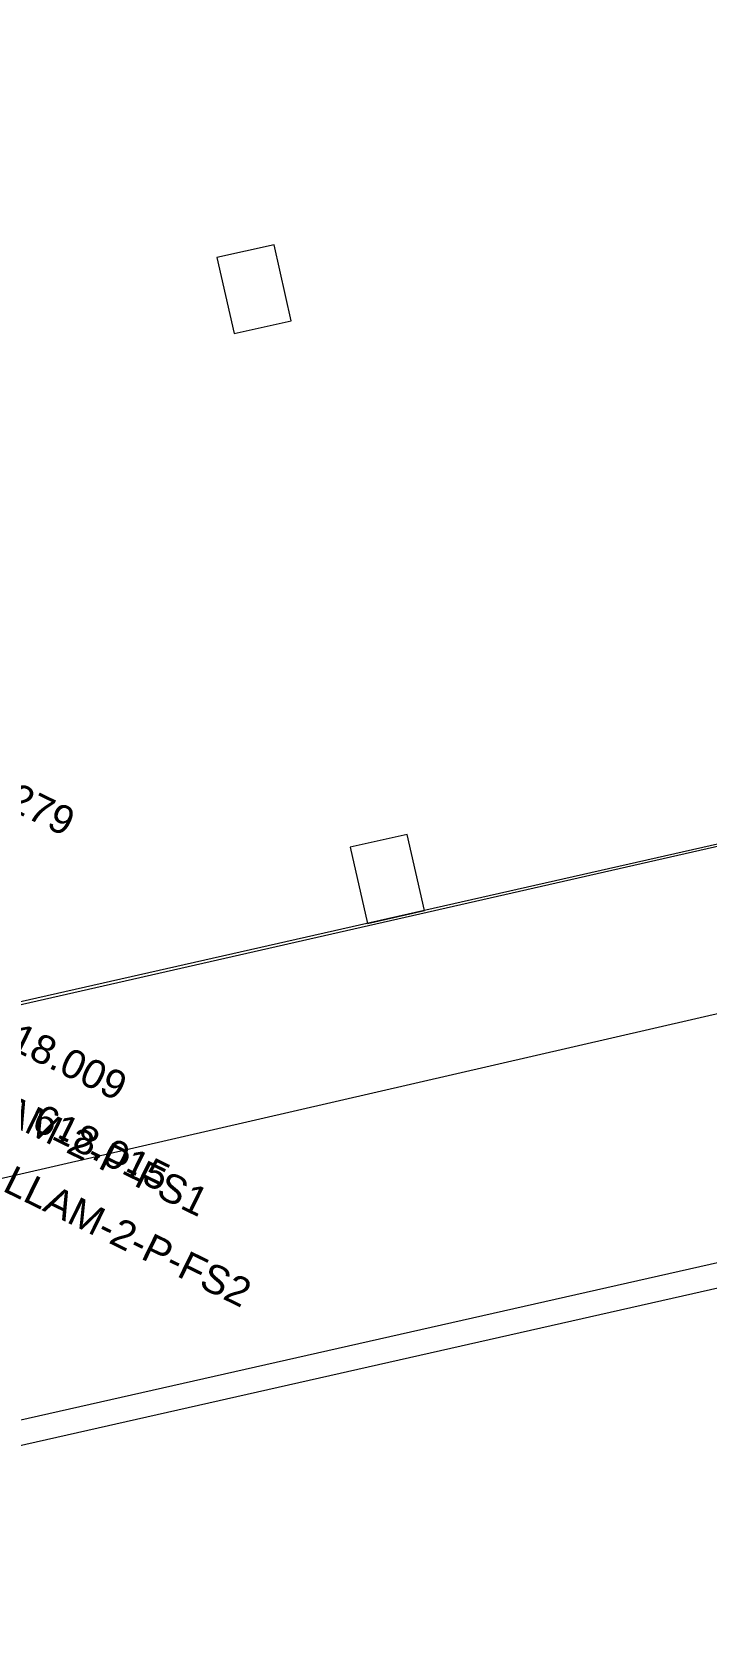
# Model space of a CAD drawing. Header units: centimetres. Extents: x -3681 to 2707, y -7074 to 1715.
# Drawn here: x -1176 to -484, y -6335 to -4699 of the extents above; entities that cross this region are included whole.
import ezdxf

# ---------------------------------------------------------------- set-up
doc = ezdxf.new("R2010")
doc.units = ezdxf.units.CM
doc.layers.add('ekzek-perdhese', color=1, linetype='Continuous', lineweight=0)
doc.layers.add('PDF_A - objekti 1 gjendja faktike', color=7, linetype='Continuous', true_color=0xa80f02)
doc.layers.add('PDF_Drawing & Figure', color=7, linetype='Continuous')
doc.styles.add('PDF Arial', font='arial.ttf')

msp = doc.modelspace()

# ---------------------------------------------------------------- linework, layer by layer
at = {"layer": 'ekzek-perdhese', "flags": 128}
msp.add_lwpolyline([(-1159.9, -2465.3), (-976.5, -3258.4), (-519.9, -3744.8), (-2887.9, -4303.4), (-2456.4, -6162.6), (2117.1, -5110.7), (1600.9, -2915.5), (1448.8, -2950.5), (1216.1, -1939.8), (-778.1, -2382.4)], close=True, dxfattribs=at)
at = {"layer": 'PDF_A - objekti 1 gjendja faktike', "lineweight": 0}
for points in [[(-927.1, -4917.6), (-985.7, -4930.8)], [(-909.5, -4995.6), (-927.1, -4917.6)], [(-985.7, -4930.8), (-968.1, -5008.8)], [(-968.1, -5008.8), (-909.5, -4995.6)], [(1974, -5409.6), (-2014.2, -6310.2)], [(-2008.7, -6334.6), (2003.9, -5428.5)], [(-790.5, -5522.6), (-849.1, -5535.7)], [(-772.9, -5600.6), (-790.5, -5522.6)], [(-849.1, -5535.7), (-831.4, -5613.8)], [(-831.4, -5613.8), (-772.9, -5600.6)]]:
    msp.add_lwpolyline(points, dxfattribs=at)
at = {"layer": 'PDF_A - objekti 1 gjendja faktike', "color": 7, "lineweight": 0}
msp.add_lwpolyline([(1905.9, -4994.4), (-2512.2, -5998.6)], dxfattribs=at)
at = {"layer": 'PDF_Drawing & Figure', "lineweight": 0}
msp.add_lwpolyline([(-2513.2, -5993.6), (1905.9, -4994.4)], dxfattribs=at)

# ---------------------------------------------------------------- texts
at = {"layer": 'PDF_A - objekti 1 gjendja faktike', "color": 30, "true_color": 0xff6600, "char_height": 29.456, "attachment_point": 7, "rotation": 333.9, "style": 'PDF Arial'}
for s, insert in [('\\W1.001072;615.279', (-1275.2, -5460.1)), ('\\W1.001072;618.009', (-1221.7, -5731.5)), ('\\W1.000765;LLAM-2-P-FS1', (-1251, -5795)), ('\\W1.001232;618.015', (-1177.7, -5824.5)), ('\\W1.000838;LLAM-2-P-FS2', (-1207.1, -5888))]:
    msp.add_mtext(s, dxfattribs=dict(at, insert=insert))

doc.saveas('drawing.dxf')
